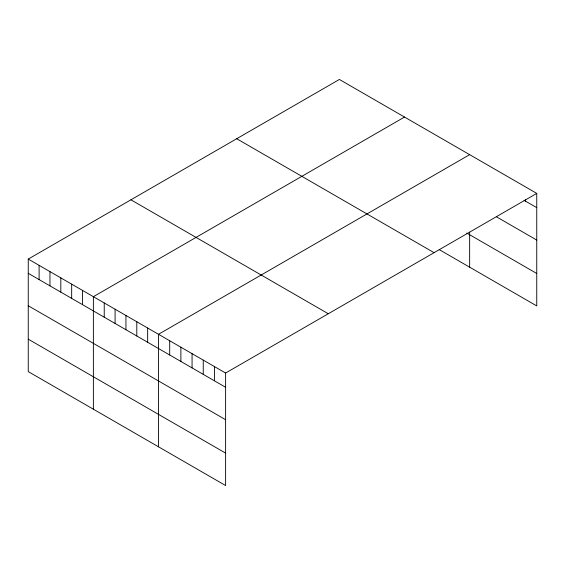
<?xml version="1.0" encoding="UTF-8"?>
<svg xmlns="http://www.w3.org/2000/svg" width="565" height="565" viewBox="0 0 565 565"><rect width="100%" height="100%" fill="white"/><g stroke="black" fill="none" stroke-linecap="round" stroke-linejoin="round"><path stroke-width="0.85" d="M28.25 259.081L225.612 373.027L225.612 485.547L28.25 371.601L28.25 259.081L339.388 79.453L536.75 193.399L536.75 305.919L439.252 249.631M404.519 117.054L93.38 296.682L93.38 409.208M469.649 154.655L158.511 334.289L158.511 446.809M225.612 373.027L536.75 193.399M524.073 200.321L536.75 207.638M496.487 216.826L536.75 240.069M466.754 233.07L536.75 273.488M236.714 138.729L434.075 252.675M130.925 199.805L328.286 313.752M28.25 273.326L225.612 387.272M28.25 305.757L225.612 419.703M28.25 339.17L225.612 453.116M525.563 199.509L525.563 201.182M469.649 232.173L469.649 267.174M214.432 366.572L214.432 380.817M203.245 360.117L203.245 374.362M192.065 353.662L192.065 367.9M180.878 347.2L180.878 361.445M169.698 340.744L169.698 354.99M147.656 328.018L147.656 342.263M136.801 321.753L136.801 335.998M125.946 315.489L125.946 329.727M115.091 309.217L115.091 323.463M104.235 302.953L104.235 317.198M82.525 290.417L82.525 304.662M71.67 284.153L71.67 298.391M60.815 277.881L60.815 292.126M49.96 271.617L49.96 285.862M39.105 265.352L39.105 279.59"/></g></svg>
